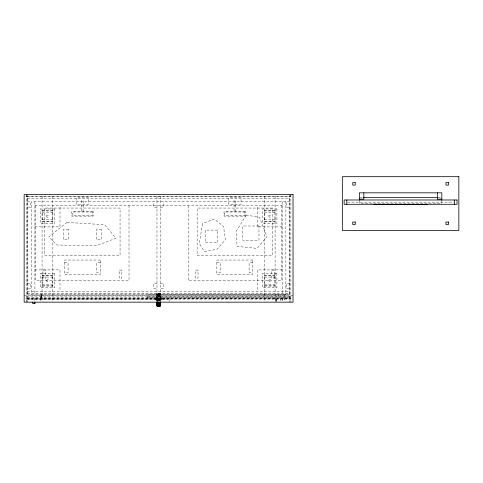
<?xml version="1.0" encoding="UTF-8"?>
<svg xmlns="http://www.w3.org/2000/svg" width="483" height="483" viewBox="0 0 483 483"><rect width="100%" height="100%" fill="white"/><g stroke="black" fill="none" stroke-linecap="round" stroke-linejoin="round"><path stroke-width="0.36" stroke-dasharray="2.42 1.81" d="M27.374 196.225L289.812 196.225M26.299 196.762L290.887 196.762M359.364 197.656L363.107 197.656M438.075 197.656L441.07 197.656M27.374 198.193L289.812 198.193M27.374 201.779L30.604 201.779L30.604 207.159L27.374 207.159M289.812 201.779L286.582 201.779L286.582 207.159L289.812 207.159M347.567 202.142L453.615 202.142M34.903 205.366L282.283 205.366M156.981 207.159L153.751 207.159L153.751 201.779M160.205 207.159L163.435 207.159L163.435 201.779M42.075 210.745L52.834 210.745M264.358 210.745L275.111 210.745M42.075 212.538L52.834 212.538M264.358 212.538L275.111 212.538M42.075 219.705L52.834 219.705M264.358 219.705L275.111 219.705M42.075 221.498L52.834 221.498M264.358 221.498L275.111 221.498M34.903 226.877L60.001 226.877L60.001 205.366M282.283 226.877L257.185 226.877L257.185 205.366M64.48 262.728L68.067 262.728L68.067 272.587L64.48 272.587M100.337 262.728L96.751 262.728L96.751 272.587L100.337 272.587M216.855 262.728L220.435 262.728L220.435 272.587L216.855 272.587M252.706 262.728L249.119 262.728L249.119 272.587L252.706 272.587M34.903 269.9L60.001 269.9L60.001 291.412M282.283 269.9L257.185 269.9L257.185 291.412M42.075 275.274L52.834 275.274M264.358 275.274L275.111 275.274M42.075 277.067L52.834 277.067M264.358 277.067L275.111 277.067M27.374 283.346L30.604 283.346L30.604 288.719L27.374 288.719M156.981 283.346L153.751 283.346L153.751 288.719L156.981 288.719M160.205 283.346L163.435 283.346L163.435 288.719L160.205 288.719M289.812 283.346L286.582 283.346L286.582 288.719L289.812 288.719M42.075 284.239L52.834 284.239M264.358 284.239L275.111 284.239M42.075 286.033L52.834 286.033M264.358 286.033L275.111 286.033M27.374 291.412L289.812 291.412M27.374 293.652L289.812 293.652M27.374 294.099L289.812 294.099M289.812 294.28L147.84 294.28L147.84 298.446L290.524 298.446L290.524 296.296L147.84 296.296M157.615 294.817L159.571 294.817M24.15 295.62L293.036 295.62M156.444 295.934L160.742 295.934L160.67 296.296M26.299 296.073L290.887 296.073M157.615 296.834L159.571 296.834M147.84 297.504L289.812 297.504M27.374 297.685L289.812 297.685M27.374 298.132L289.812 298.132M27.374 298.313L169.346 298.313L169.346 301.537M26.299 298.669L290.887 298.669M156.8 298.76L160.386 298.76M26.299 299.116L290.887 299.116M169.346 299.339L26.662 299.339L26.662 301.495M441.818 200.988L441.818 203.216L359.364 203.216L359.364 200.988M290.887 194.613L290.887 302.165M290.524 194.613L290.524 196.762M289.812 194.613L289.812 302.165M289.45 198.193L289.45 294.099M284.433 297.504L284.433 299.653L282.283 299.653L282.283 297.504M284.076 294.28L284.076 298.446M282.64 298.446L282.64 300.595L280.49 300.595L280.49 298.446M282.283 201.779L282.283 294.992M281.384 205.366L281.384 280.653L188.171 280.653L188.171 205.366M278.697 294.28L278.697 298.446M276.548 301.495L276.548 299.339L275.829 299.339L275.829 301.495M276.185 301.537L276.185 298.313L275.467 298.313L275.467 301.537M275.111 196.225L275.111 302.165M264.358 196.225L264.358 302.165M235.493 211.639L235.493 200.348L234.062 200.348L234.062 211.639M161.437 298.313L161.437 297.951L155.725 297.951L155.725 298.313M161.437 299.339L161.437 298.983L155.725 298.983L155.725 299.339M161.364 297.951L161.364 298.313M161.364 298.983L161.364 299.339M161.244 297.951L161.244 298.313M161.244 298.983L161.244 299.339M161.074 297.951L161.074 298.313M161.074 298.983L161.074 299.339M160.869 297.951L160.869 298.313M160.869 298.983L160.869 299.339M160.67 294.28L160.724 293.918L156.444 293.918L156.516 294.28M160.579 293.918L160.579 294.28M160.579 295.934L160.579 296.296M160.622 297.951L160.567 301.537M160.501 298.313L160.549 301.537M160.459 293.918L160.459 294.28M160.459 295.934L160.459 296.296M160.386 297.685L160.386 301.555M160.302 293.918L160.302 294.28M160.302 295.934L160.302 296.296M160.326 297.685L160.326 301.555M160.205 196.225L160.205 293.205L156.981 293.205L156.981 196.225M160.247 297.685L160.247 301.555M160.114 293.918L160.114 294.28M160.114 295.934L160.114 296.296M160.145 297.685L160.145 301.555M160.018 297.685L160.018 301.555M159.903 293.918L159.861 301.555M159.837 293.918L159.795 301.537M159.68 293.918L159.662 301.555M159.589 293.918L159.631 301.555M159.481 293.918L159.523 301.555M159.36 293.918L159.354 301.555M159.263 294.28L159.281 301.555M159.221 293.918L159.245 301.555M159.149 293.918L159.058 301.555M159.04 294.28L159.004 301.555M158.877 293.918L158.871 301.555L158.756 293.918M158.744 294.28L158.732 301.555M158.593 293.918L158.593 301.555M158.466 294.817L158.454 301.555M158.43 293.918L158.358 301.555L158.267 293.918M158.243 294.28L158.183 301.555M158.116 293.918L158.056 301.555M157.965 293.918L157.995 298.76M157.923 294.28L157.941 301.555M157.832 293.918L157.832 301.555M157.706 293.918L157.663 301.555M157.597 293.918L157.555 301.555M157.506 293.918L157.524 301.555M157.392 301.537L157.349 293.918L157.325 301.555M157.168 297.685L157.168 301.555M157.072 293.918L157.072 294.28M157.072 295.934L157.072 296.296M157.041 297.685L157.041 301.555L157.029 298.313M156.884 293.918L156.884 294.28M156.884 295.934L156.884 296.296M156.939 297.685L156.86 301.555M156.8 297.685L156.818 301.555M156.727 293.918L156.727 294.28M156.727 295.934L156.727 296.296M156.691 298.313L156.637 301.537M156.607 293.918L156.607 294.28M156.607 295.934L156.607 296.296M156.564 297.951L156.619 301.537M156.516 295.934L156.462 296.296M156.317 297.951L156.317 298.313M156.317 298.983L156.317 299.339M156.112 297.951L156.112 298.313M156.112 298.983L156.112 299.339M155.943 297.951L155.943 298.313M155.943 298.983L155.943 299.339M155.822 297.951L155.822 298.313M155.822 298.983L155.822 299.339M129.015 205.366L129.015 280.653L35.802 280.653L35.802 205.366M83.124 211.639L83.124 200.348L81.693 200.348L81.693 211.639M52.834 196.225L52.834 302.165M42.075 196.225L42.075 302.165M40.282 298.313L40.282 301.537M34.903 201.779L34.903 294.992M34.903 298.313L34.903 301.537M27.736 198.193L27.736 294.099M27.374 194.613L27.374 302.165M26.662 194.613L26.662 196.762M26.299 194.613L26.299 302.165M46.386 215.979C48.451 220.459 49.544 212.194 46.386 215.979M46.386 280.514C48.457 284.994 49.532 276.729 46.386 280.514M268.669 215.979C270.728 220.459 271.82 212.194 268.669 215.979M268.669 280.514C270.697 284.988 271.857 276.741 268.669 280.514M202.492 223.557L199.376 243.456L204.315 251.613L217.048 249.331L225.368 239.87L223.544 226.491L214.192 218.992L202.492 223.557M246.258 215.044L236.392 231.049L237.008 246.39L257.047 248.389L266.918 236.718L259.516 217.38L246.258 215.044M66.95 222.397L48.795 236.845L56.867 245.002L96.528 245.702L116.017 238.24L104.594 224.728L66.95 222.397M88.685 197.837L76.133 197.837L76.133 204.291L88.685 204.291L88.685 197.837M241.053 197.837L228.501 197.837L228.501 204.291L241.053 204.291L241.053 197.837M285.864 201.779L31.323 201.779L31.323 294.992L285.864 294.992L285.864 201.779M120.056 208.052L44.762 208.052L44.762 255.555L120.056 255.555L120.056 208.052M272.424 208.052L197.136 208.052L197.136 255.555L272.424 255.555L272.424 208.052M54.621 208.952L40.282 208.952L40.282 223.291L54.621 223.291L54.621 208.952M276.904 208.952L262.565 208.952L262.565 223.291L276.904 223.291L276.904 208.952M52.653 210.926L42.256 210.926L42.256 221.323L52.653 221.323L52.653 210.926M274.93 210.926L264.533 210.926L264.533 221.323L274.93 221.323L274.93 210.926M93.165 211.639L71.653 211.639L71.653 216.124L93.165 216.124L93.165 211.639M245.533 211.639L224.021 211.639L224.021 216.124L245.533 216.124L245.533 211.639M92.446 212.001L72.372 212.001L72.372 215.762L92.446 215.762L92.446 212.001M244.815 212.001L224.74 212.001L224.74 215.762L244.815 215.762L244.815 212.001M258.979 225.984L242.846 225.984L242.846 240.323L258.979 240.323L258.979 225.984M68.604 229.564L63.231 229.564L63.231 239.604L68.604 239.604L68.604 229.564M101.587 229.564L96.214 229.564L96.214 239.604L101.587 239.604L101.587 229.564M217.748 230.101L205.203 230.101L205.203 242.653L217.748 242.653L217.748 230.101M100.337 260.041L64.48 260.041L64.48 274.38L100.337 274.38L100.337 260.041M252.706 260.041L216.855 260.041L216.855 274.38L252.706 274.38L252.706 260.041M45.662 270.075L42.975 270.075L42.975 278.148L45.662 278.148L45.662 270.075M121.843 270.075L119.156 270.075L119.156 278.148L121.843 278.148L121.843 270.075M198.03 270.075L195.343 270.075L195.343 278.148L198.03 278.148L198.03 270.075M274.217 270.075L271.524 270.075L271.524 278.148L274.217 278.148L274.217 270.075M54.621 273.487L40.282 273.487L40.282 287.826L54.621 287.826L54.621 273.487M276.904 273.487L262.565 273.487L262.565 287.826L276.904 287.826L276.904 273.487M52.653 275.455L42.256 275.455L42.256 285.851L52.653 285.851L52.653 275.455M274.93 275.455L264.533 275.455L264.533 285.851L274.93 285.851L274.93 275.455M41.719 294.28L41.001 294.28L41.001 297.504L41.719 297.504L41.719 294.28M41.357 296.296L40.644 296.296L40.644 298.446L41.357 298.446L41.357 296.296"/><path stroke-width="0.72" d="M363.107 197.656L437.32 197.656M359.364 199.093L363.844 199.093L363.844 192.82M441.818 199.093L437.338 199.093L437.338 192.82M373.703 204.647L427.479 204.647M34.903 303.644L32.753 303.686L32.753 302.213M157.162 306.288L160.03 306.288L160.018 302.255M454.37 199.986L454.37 204.291M441.818 200.246L441.818 192.82L359.364 192.82L359.364 200.246M346.812 199.986L346.812 204.291M160.386 302.086L160.368 305.751L156.8 305.751L156.818 302.086M160.326 302.086L160.326 305.751M160.247 302.086L160.247 305.751M160.145 302.086L160.145 305.751M159.861 302.255L159.915 306.288M159.837 305.751L159.837 306.288M159.686 302.255L159.728 306.288M159.607 305.751L159.607 306.288M159.487 302.255L159.468 306.288M159.281 302.255L159.312 306.288M159.058 302.255L159.142 306.288M158.967 305.751L158.967 306.288M158.829 302.255L158.774 306.313M158.593 302.255L158.593 306.288M158.358 302.255L158.412 306.313M158.225 305.751L158.225 306.288M158.128 302.255L158.128 305.751M158.044 305.751L158.044 306.288M157.905 302.255L157.875 306.288M157.7 302.255L157.718 306.288M157.579 305.751L157.579 306.288M157.5 302.255L157.458 306.288M157.349 305.751L157.349 306.288M157.325 302.255L157.271 306.288M157.168 302.086L157.21 306.288M157.041 302.086L157.041 305.751M156.939 302.086L156.939 305.751M34.903 302.213L34.903 303.686M458.85 176.687L342.332 176.687L342.332 230.463L458.85 230.463L458.85 176.687M355.24 182.598L352.729 182.598L352.729 185.11L355.24 185.11L355.24 182.598M448.453 182.598L445.942 182.598L445.942 185.11L448.453 185.11L448.453 182.598M293.036 194.613L24.15 194.613L24.15 302.165L293.036 302.165L293.036 194.613M457.057 199.986L344.125 199.986L344.125 204.291L457.057 204.291L457.057 199.986M355.24 222.035L352.729 222.035L352.729 224.547L355.24 224.547L355.24 222.035M448.453 222.035L445.942 222.035L445.942 224.547L448.453 224.547L448.453 222.035"/></g></svg>
